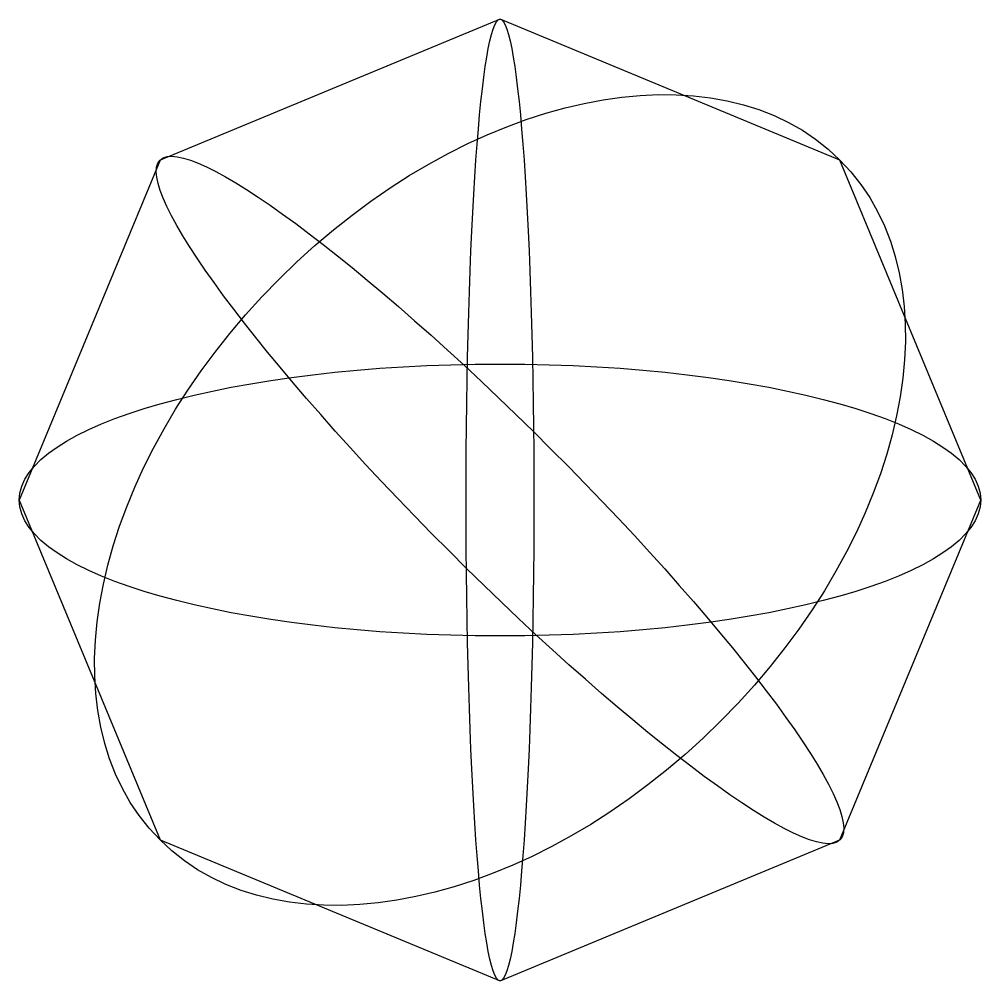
# Model space of a CAD drawing. Extents: x 5.9 to 34.1, y 5.9 to 34.1.
import ezdxf

# ---------------------------------------------------------------- set-up
doc = ezdxf.new("R2010")
doc.units = 0
doc.layers.get('0').update_dxf_attribs({"lineweight": 25, "true_color": 0xffffff})

msp = doc.modelspace()

# ---------------------------------------------------------------- linework, layer by layer
at = {"flags": 128}
msp.add_lwpolyline([(34.142, 20), (30, 30), (20, 34.142), (10, 30), (5.858, 20), (10, 10), (20, 5.858), (30, 10)], close=True, dxfattribs=at)
for major_axis, ratio in [((0, 14.142), 0.070711), ((-10, -10), 0.65), ((-10, 10), 0.15), ((-14.142, 0), 0.282843)]:
    msp.add_ellipse((20, 20), major_axis=major_axis, ratio=ratio)

doc.saveas('drawing.dxf')
